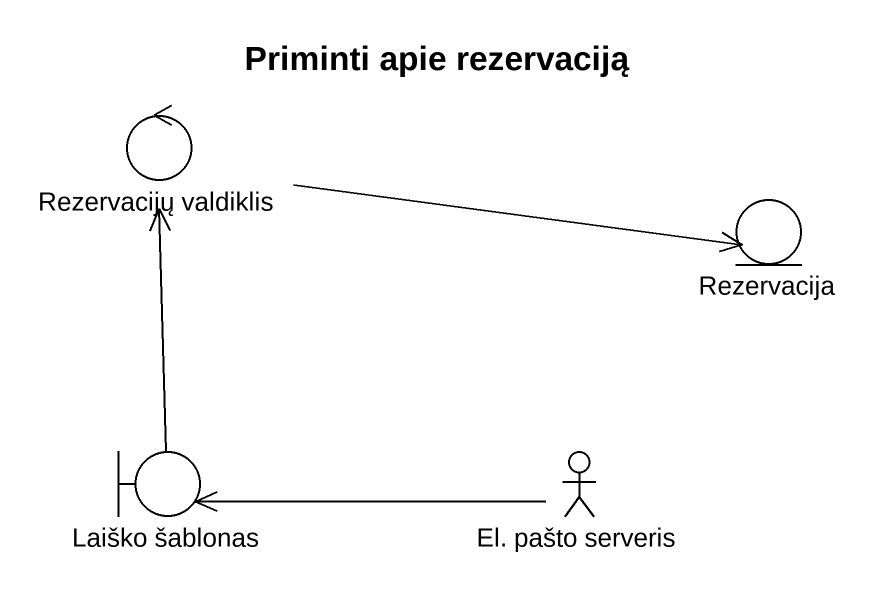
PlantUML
@startuml
title Priminti apie rezervaciją
control "Rezervacijų valdiklis" as Rezervacijų_valdiklis
entity Rezervacija
boundary "Laiško šablonas" as Laiško_šablonas
actor "El. pašto serveris" as El_pašto_serveris
Rezervacijų_valdiklis -right-> Rezervacija
Laiško_šablonas -up-> Rezervacijų_valdiklis
El_pašto_serveris -left-> Laiško_šablonas
@enduml
